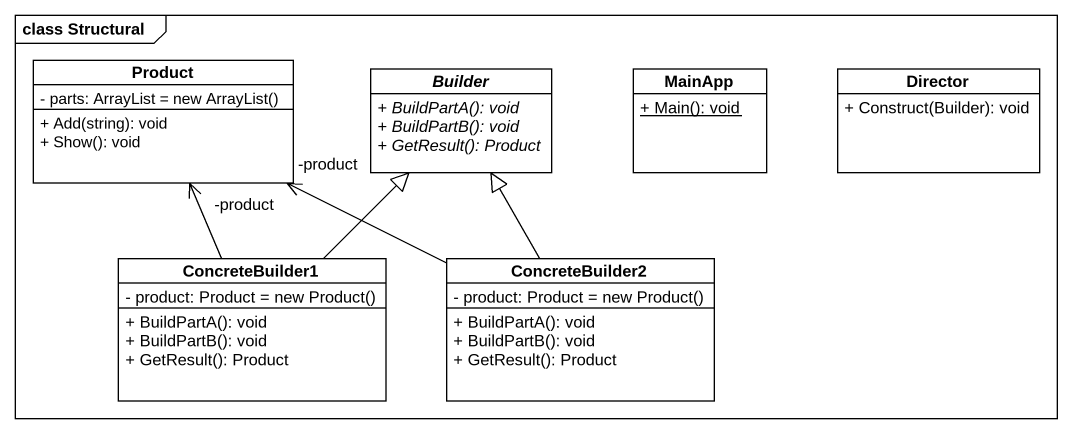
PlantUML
@startuml
mainframe class Structural
hide circle
hide empty members
skinparam classAttributeIconSize 0
class Product {
  {field} - parts: ArrayList = new ArrayList()
  + Add(string): void
  + Show(): void
}
abstract class Builder {
  {abstract} + BuildPartA(): void
  {abstract} + BuildPartB(): void
  {abstract} + GetResult(): Product
}
class MainApp {
  {static} + Main(): void
}
class Director {
  + Construct(Builder): void
}
class ConcreteBuilder1 {
  {field} - product: Product = new Product()
  + BuildPartA(): void
  + BuildPartB(): void
  + GetResult(): Product
}
class ConcreteBuilder2 {
  {field} - product: Product = new Product()
  + BuildPartA(): void
  + BuildPartB(): void
  + GetResult(): Product
}
ConcreteBuilder1 -up-> "-product" Product
ConcreteBuilder1 -up-|> Builder
ConcreteBuilder2 -left-> "-product" Product
ConcreteBuilder2 -up-|> Builder
@enduml
